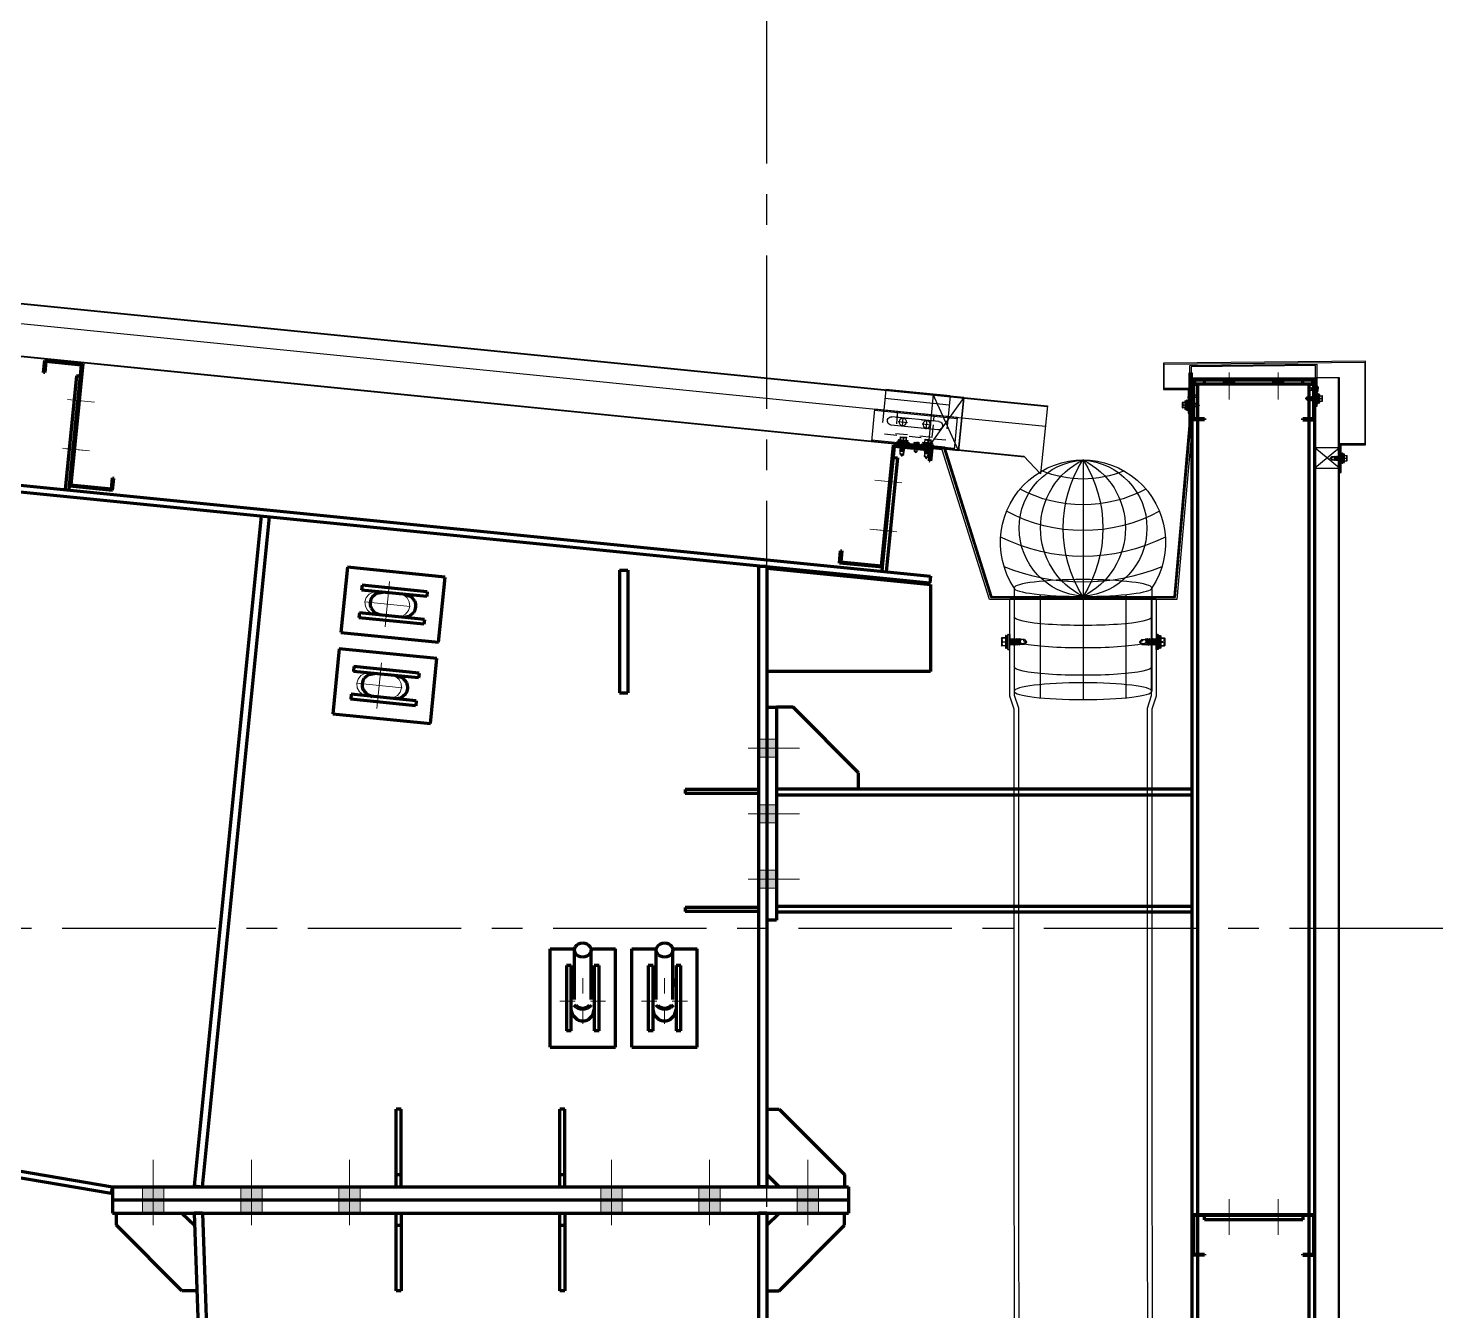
# Model space of a CAD drawing. Header units: inches. Extents: x 2 to 32666, y -5537 to 22.
# Drawn here: x 14788.64 to 14800.25, y -3831.36 to -3820.91 of the extents above; entities that cross this region are included whole.
import ezdxf

# ---------------------------------------------------------------- set-up
doc = ezdxf.new("R2010")
doc.units = ezdxf.units.IN
doc.header["$MEASUREMENT"] = 0
for name, pattern in [('CENTER', [2, 1.25, -0.25, 0.25, -0.25]), ('DASHED2', [0.375, 0.25, -0.125]), ('HIDDEN2', [4.7625, 3.175, -1.5875])]:
    doc.linetypes.add(name, pattern=pattern)
for name, color, linetype in [('2', 2, 'Continuous'), ('3', 3, 'Continuous'), ('4', 4, 'Continuous'), ('6', 6, 'Continuous'), ('7', 7, 'Continuous'), ('8', 8, 'Continuous'), ('9', 9, 'Continuous'), ('DIM', 8, 'Continuous'), ('STRUCTURE', 1, 'Continuous'), ('Tim truc', 8, 'Continuous')]:
    doc.layers.add(name, color=color, linetype=linetype)

# ---------------------------------------------------------------- blocks, each defined once
blk = doc.blocks.new('Short_Self_drilling')
at = {"layer": 'STRUCTURE', "color": 1, "linetype": 'Continuous'}
for p, q in [((6.4, 1.7), (-6.4, 1.7)), ((5.1, 3.8), (-5.1, 3.8)), ((-2.6, 2.9), (-5.1, 2.9)), ((-3.4, 3.8), (-3.4, 6.8)), ((3, 7.2), (-3, 7.2)), ((2.6, 2.9), (-2.6, 2.9)), ((-2.1, 2.8), (-2.1, 2.9)), ((6.3, 0), (0, 0)), ((2.2, 2.8), (2.2, 2.9)), ((2.2, -0.5), (2.2, 0)), ((5.1, 2.9), (2.6, 2.9)), ((3.4, 3.8), (3.4, 6.8)), ((3, -1.2), (-2.7, -0.2)), ((3, -2.7), (-2.7, -1.8)), ((3, -4.2), (-2.7, -3.3)), ((3, -5.8), (-2.7, -4.8)), ((3, -7.3), (-2.7, -6.3)), ((-1.9, -8), (-2.7, -7.9)), ((-2.1, -1.4), (-2.1, -0.9)), ((-2.1, -2.9), (-2.1, -2.4)), ((-2.1, -4.4), (-2.1, -3.9)), ((-2.1, -6), (-2.1, -5.4)), ((-2.1, -7.5), (-2.1, -7)), ((-2.1, -12.3), (-2.1, -8.5)), ((3, -8.8), (-1.1, -8.1)), ((2.1, -12.3), (2.1, -9.1)), ((2.2, -2), (2.2, -1.5)), ((2.2, -3.6), (2.2, -3)), ((2.2, -5.1), (2.2, -4.6)), ((2.2, -6.6), (2.2, -6.1)), ((2.2, -8.1), (2.2, -7.6))]:
    blk.add_line(p, q, dxfattribs=at)
blk.add_lwpolyline([(6.4, 1.3), (6.4, 1.7), (2.1, 2.8), (-2.1, 2.8), (-6.4, 1.7), (-6.4, 1.3)], close=True, dxfattribs=at)
for points in [[(-6.4, 1.3, -0.088869), (-6.3, 0), (0, 0)], [(-0.1, 3.8), (-0.3, 6.2, 0.338878), (-3.1, 6.2), (-3.3, 3.8)], [(3.3, 3.8), (3.1, 6.2, 0.338878), (0.3, 6.2), (0.1, 3.8)], [(-0.1, -14), (-1, -12.2, -0.148657), (-1.4, -11.2), (-2, -7.7, -0.815006), (-1.2, -7.8, 0.150833), (-0.8, -8.7)], [(2.1, -12.3), (1.7, -11.7, 0.52242), (0.9, -11.7), (-0.2, -14.2)], [(2.1, -12.3), (0.2, -14.2, -0.333596), (-0.2, -14.2), (-2.1, -12.3)]]:
    blk.add_lwpolyline(points, format="xyb", dxfattribs=at)
for points in [[(3, -1.2), (2.2, -1.5), (-2.1, -0.8), (-2.7, -0.2), (-2.4, 0)], [(3, -2.7), (2.2, -3), (-2.1, -2.4), (-2.7, -1.8), (-2.1, -1.4), (2.2, -2), (3, -2.7)], [(3, -4.2), (2.2, -4.6), (-2.1, -3.9), (-2.7, -3.3), (-2.1, -2.9), (2.2, -3.6), (3, -4.2)], [(3, -5.8), (2.2, -6.1), (-2.1, -5.4), (-2.7, -4.8), (-2.1, -4.4), (2.2, -5.1), (3, -5.8)], [(3, -7.3), (2.2, -7.6), (-2.1, -7), (-2.7, -6.3), (-2.1, -6), (2.2, -6.6), (3, -7.3)], [(-1.8, -8.5), (-2.1, -8.5), (-2.7, -7.9), (-2.1, -7.5), (-1.8, -7.5)], [(-1.3, -7.6), (2.2, -8.1), (3, -8.8)], [(-1.2, 0), (2.2, -0.5), (3, -1.2)], [(3, -8.8), (2.2, -9.1), (-0.8, -8.7)]]:
    blk.add_lwpolyline(points, dxfattribs=at)
for centre, radius, start, end in [((-5, 3.3), 0.455, 109.7949, 250.2674), ((-3, 6.8), 0.429, 90.0311, 180.0311), ((3, 6.8), 0.429, 0.0311, 90.0311), ((5.1, 3.3), 0.435, 279.7276, 80.3347), ((10, 0.2), 3.74, 162.2963, 182.6103)]:
    blk.add_arc(centre, radius, start, end, dxfattribs=at)
blk = doc.blocks.new('A$C5FAA1D3F')
at = {"color": 8}
for p, q in [((-26.59, -10.81, 0), (-25.6, -0.91, 0)), ((-0.39, -3.85, 0), (-25.64, -1.33, 0)), ((-0.34, -3.43, 0), (-25.6, -0.91, 0)), ((-1.33, -13.34, 0), (-0.34, -3.43, 0)), ((-6.38, -8.5, 0), (-20.69, -7.07, 0)), ((-18.79, -8.54, 0), (-15.96, -8.83, 0)), ((-17.23, -7.27, 0), (-17.51, -10.1, 0)), ((-9.94, -7.99, 0), (-10.23, -10.82, 0)), ((-1.33, -13.34, 0), (-26.59, -10.81, 0)), ((-1.29, -12.92, 0), (-26.55, -10.39, 0)), ((-24.42, -17.42, 0), (-23.79, -11.09, 0)), ((-6.63, -11.02, 0), (-20.94, -9.59, 0)), ((-11.5, -9.26, 0), (-8.67, -9.54, 0)), ((-4.77, -19.39, 0), (-4.14, -13.06, 0)), ((-4.49, -16.58, 0), (-24.14, -14.62, 0)), ((-4.77, -19.39, 0), (-24.42, -17.42, 0))]:
    blk.add_line(p, q, dxfattribs=at)
at = {"color": 8, "linetype": 'HIDDEN2'}
for p, q in [((-23.79, -11.09, 0), (-23.06, -3.85, 0)), ((-3.42, -5.82, 0), (-23.06, -3.85, 0)), ((-19.57, -11.51, 0), (-18.9, -4.83, 0)), ((-18.9, -4.83, 0), (-7.68, -5.96, 0)), ((-7.68, -5.96, 0), (-8.35, -12.64, 0)), ((-4.14, -13.06, 0), (-3.42, -5.82, 0)), ((-19.58, -11.51, 0), (-19.4, -9.75, 0)), ((-8.35, -12.64, 0), (-19.58, -11.51, 0)), ((-8.35, -12.64, 0), (-19.57, -11.51, 0)), ((-19.4, -9.75, 0), (-8.17, -10.87, 0)), ((-8.17, -10.87, 0), (-8.35, -12.64, 0))]:
    blk.add_line(p, q, dxfattribs=at)
at = {"color": 8}
for centre, major_axis, start_param, end_param in [((-20.82, -8.33, 0), (-0.941, -0.852), 3.876998, 7.018591), ((-17.37, -8.69, 0), (-0.836, -0.757), 5.447794310103061, 11.73097961728265), ((-10.09, -9.4, 0), (-0.836, -0.757), 5.447794310103061, 11.73097961728265), ((-6.5, -9.76, 0), (-0.941, -0.852), 0.735405, 3.876998)]:
    blk.add_ellipse(centre, major_axis=major_axis, ratio=1, start_param=start_param, end_param=end_param, dxfattribs=at)
at = {"color": 1, "xscale": 0.2707692322397919, "yscale": 0.2707692322397919, "zscale": 0.2707692322397919, "rotation": 174.2582798079231}
for p in [(-16.04, -2.29, 0), (-8.54, -3.04, 0)]:
    blk.add_blockref('Short_Self_drilling', p, dxfattribs=at)
blk = doc.blocks.new('HFR-1')
at = {"layer": 'STRUCTURE', "color": 1, "linetype": 'Continuous'}
for p, q in [((-5.5, 0), (5.5, 0)), ((-5.2, 0.8), (-3.4, 1.5)), ((5.2, 0.8), (3.4, 1.5)), ((-2.4, -1.2), (-3, -1.6)), ((-3, -1.6), (-2.4, -1.9)), ((-2.4, -1.9), (-3, -2.3)), ((-3, -2.3), (-2.4, -2.6)), ((-2.4, -2.6), (-3, -3)), ((-3, -3), (-2.4, -3.3)), ((-2.4, -3.3), (-3, -3.7)), ((-3, -3.7), (-2.4, -4.1)), ((-2.4, -4.1), (-3, -4.4)), ((-3, -4.4), (-2.4, -4.8)), ((-2.4, -4.8), (-3, -5.1)), ((-3, -5.1), (-2.4, -5.5)), ((-2.4, -5.5), (-3, -5.8)), ((-3, -5.8), (-2.4, -6.2)), ((-2.4, -6.2), (-3, -6.6)), ((-3, -6.6), (-2.4, -6.9)), ((-2.4, -6.9), (-3, -7.3)), ((-3, -7.3), (-2.4, -7.6)), ((-2.4, -7.6), (-3, -8)), ((-3, -8), (-2.4, -8.3)), ((-2.4, -8.3), (-3, -8.7)), ((-3, -8.7), (-2.4, -9)), ((-2.4, -9), (-3, -9.4)), ((-3, -9.4), (-2.4, -9.7)), ((-2.4, -9.7), (-3, -10.1)), ((-3, -10.1), (-2.4, -10.5)), ((-2.4, -10.5), (-3, -10.8)), ((-3, -10.8), (-2.4, -11.2)), ((-2.4, -11.2), (-3, -11.5)), ((-3, -11.5), (-2.4, -11.9)), ((-2.9, -1.6), (2.9, -1.4)), ((-2.9, -2.3), (2.9, -2.1)), ((-2.9, -3), (2.9, -2.8)), ((-2.9, -3.7), (2.9, -3.6)), ((-2.9, -4.4), (2.9, -4.3)), ((-2.9, -5.1), (2.9, -5)), ((-2.9, -5.9), (2.9, -5.7)), ((-2.9, -6.6), (2.9, -6.4)), ((-2.9, -7.3), (2.9, -7.1)), ((-2.9, -8), (2.9, -7.8)), ((-2.9, -8.7), (2.9, -8.5)), ((-2.9, -9.4), (2.9, -9.2)), ((-2.9, -10.1), (1.5, -10)), ((-2.9, -10.8), (1.3, -10.7)), ((-2.9, -11.5), (0.9, -11.4)), ((-2.5, -17.4), (-2.5, -11.8)), ((-2.5, -17.4), (-2, -16.7)), ((-2.5, -17.4), (-0.2, -19.7)), ((2.4, -1.1), (-2.4, -1.2)), ((2.4, -1.8), (-2.4, -1.9)), ((-2.4, -1.9), (2.4, -1.8)), ((-2.4, -2.6), (2.4, -2.5)), ((2.4, -2.5), (-2.4, -2.6)), ((-2.4, -3.3), (2.4, -3.2)), ((2.4, -3.2), (-2.4, -3.3)), ((-2.4, -4.1), (2.4, -3.9)), ((2.4, -3.9), (-2.4, -4.1)), ((-2.4, -4.8), (2.4, -4.6)), ((2.4, -4.6), (-2.4, -4.8)), ((-2.4, -5.5), (2.4, -5.3)), ((2.4, -5.3), (-2.4, -5.5)), ((-2.4, -6.2), (2.4, -6)), ((2.4, -6), (-2.4, -6.2)), ((-2.4, -6.9), (2.4, -6.8)), ((2.4, -6.8), (-2.4, -6.9)), ((-2.4, -7.6), (2.4, -7.5)), ((2.4, -7.5), (-2.4, -7.6)), ((-2.4, -8.3), (2.4, -8.2)), ((2.4, -8.2), (-2.4, -8.3)), ((-2.4, -9), (2.4, -8.9)), ((2.4, -8.9), (-2.4, -9)), ((-2.4, -9.7), (2.4, -9.6)), ((2.4, -9.6), (-2.4, -9.7)), ((1.4, -10.3), (-2.4, -10.5)), ((-2.4, -10.5), (1.4, -10.3)), ((-2.4, -11.2), (1.1, -11.1)), ((1.1, -11.1), (-2.4, -11.2)), ((-2.4, -11.9), (0.4, -11.8)), ((-1, -16.7), (0.2, -19.7)), ((0.1, -19.4), (1.2, -17.3)), ((0.2, -19.7), (2.5, -17.4)), ((1.6, -16.1), (2.3, -10.2)), ((2.2, -10), (2.9, -10)), ((2.2, -11), (2.4, -11)), ((2.4, -11), (2.2, -11)), ((2.2, -11.4), (2.9, -11.4)), ((2.2, -11.7), (2.4, -11.7)), ((2.4, -10.3), (2.3, -10.3)), ((2.3, -10.3), (2.4, -10.3)), ((2.3, -10.7), (2.9, -10.7)), ((2.9, -1.4), (2.4, -1.1)), ((2.4, -1.8), (2.9, -1.4)), ((2.9, -2.1), (2.4, -1.8)), ((2.4, -2.5), (2.9, -2.1)), ((2.9, -2.8), (2.4, -2.5)), ((2.4, -3.2), (2.9, -2.8)), ((2.9, -3.6), (2.4, -3.2)), ((2.4, -3.9), (2.9, -3.6)), ((2.9, -4.3), (2.4, -3.9)), ((2.4, -4.6), (2.9, -4.3)), ((2.9, -5), (2.4, -4.6)), ((2.4, -5.3), (2.9, -5)), ((2.9, -5.7), (2.4, -5.3)), ((2.4, -6), (2.9, -5.7)), ((2.9, -6.4), (2.4, -6)), ((2.4, -6.8), (2.9, -6.4)), ((2.9, -7.1), (2.4, -6.8)), ((2.4, -7.5), (2.9, -7.1)), ((2.9, -7.8), (2.4, -7.5)), ((2.4, -8.2), (2.9, -7.8)), ((2.9, -8.5), (2.4, -8.2)), ((2.4, -8.9), (2.9, -8.5)), ((2.9, -9.2), (2.4, -8.9)), ((2.4, -9.6), (2.9, -9.2)), ((2.9, -10), (2.4, -9.6)), ((2.4, -10.3), (2.9, -10)), ((2.9, -10.7), (2.4, -10.3)), ((2.4, -11), (2.9, -10.7)), ((2.9, -11.4), (2.4, -11)), ((2.4, -11.7), (2.9, -11.4)), ((2.5, -17.4), (2.5, -11.7))]:
    blk.add_line(p, q, dxfattribs=at)
at = {"layer": 'STRUCTURE', "color": 1, "linetype": 'Continuous', "ltscale": 8}
for p in [(-3.4, 1.5), (3.4, 1.5)]:
    blk.add_line(p, (0, 1.5), dxfattribs=at)
at = {"layer": 'STRUCTURE', "color": 1, "linetype": 'DASHED2'}
for p in [(-1.9, 1.5), (1.9, 1.5)]:
    blk.add_line(p, (0, 0), dxfattribs=at)
at = {"layer": 'STRUCTURE', "color": 1, "linetype": 'Continuous', "ltscale": 8}
for centre, start, end in [((-4.7, 0.2), 130.41, 194.8062), ((4.7, 0.2), 345.1938, 49.59)]:
    blk.add_arc(centre, 0.801, start, end, dxfattribs=at)
at = {"layer": 'STRUCTURE', "color": 1, "linetype": 'Continuous'}
for centre, radius, start, end in [((-7.3, -9), 9.14, 58.065, 78.8402), ((5.1, -3.8), 3.83, 84.2039, 134.3621), ((-1.5, -17.1), 0.59, 34.2302, 144.5641), ((0, -19.4), 0.331, 231.6348, 305.4287), ((-0.5, -10.1), 1.93, 296.6041, 355.3922), ((-0.6, -16), 2.2, 324.0048, 357.8268), ((1.9, -10.3), 0.444, 15.9762, 172.6971)]:
    blk.add_arc(centre, radius, start, end, dxfattribs=at)
blk = doc.blocks.new('A$C074D4DC8')
at = {"color": 9}
for p, q in [((80, 232.2), (80, 100)), ((13.2, 108.1), (13.2, 8.1)), ((38.4, 101.8), (38.4, 1.8)), ((80, 100), (80, 0)), ((121.6, 101.8), (121.6, 1.8)), ((146.8, 108.1), (146.8, 8.1))]:
    blk.add_line(p, q, dxfattribs=at)
for centre, radius, start, end in [((80, 152.2), 80, 326.5995, 213.4005), ((84.2, 166.1), 66.2, 93.6886, 266.3114), ((112.4, 166.1), 73.6, 116.1115, 243.8885), ((80, 318.7), 105, 247.6912, 292.3088), ((183.7, 166.1), 123, 147.491, 212.509), ((-23.7, 166.1), 123, 327.491, 32.509), ((47.6, 166.1), 73.6, 296.1115, 63.8885), ((75.7, 166.1), 66.2, 273.6886, 86.3114), ((80, 318.7), 130, 241.9999, 298.0001), ((80, 318.7), 155, 241.4707, 298.5293), ((80, 318.7), 180, 243.6718, 296.3282), ((80, 318.7), 205, 248.1186, 291.8814)]:
    blk.add_arc(centre, radius, start, end, dxfattribs=at)
for centre in [(80, 108.1), (80, 8.1)]:
    blk.add_ellipse(centre, major_axis=(-66.8, 0), ratio=0.12167, dxfattribs=at)
for centre in [(80, 79.9), (80, 58.1), (80, 31.6)]:
    blk.add_ellipse(centre, major_axis=(-66.8, 0), ratio=0.12167, start_param=0, end_param=3.141593, dxfattribs=at)

msp = doc.modelspace()

# ---------------------------------------------------------------- hatches: boundary and pattern name
at = {"layer": '2'}
for points in [[(14798.4693, -3823.7796), (14798.4693, -3823.8129), (14798.376, -3823.8129), (14798.376, -3823.7796)], [(14798.4693, -3823.7796), (14798.4693, -3823.8129), (14798.376, -3823.8129), (14798.376, -3823.7796)], [(14798.8693, -3823.7796), (14798.8693, -3823.8129), (14798.776, -3823.8129), (14798.776, -3823.7796)], [(14798.8693, -3823.7796), (14798.8693, -3823.8129), (14798.776, -3823.8129), (14798.776, -3823.7796)], [(14794.6559, -3826.8517), (14794.5893, -3826.8517), (14794.5893, -3826.7051), (14794.6559, -3826.7051)], [(14794.7359, -3826.8517), (14794.6559, -3826.8517), (14794.6559, -3826.7051), (14794.7359, -3826.7051)], [(14794.6559, -3827.3851), (14794.5893, -3827.3851), (14794.5893, -3827.2384), (14794.6559, -3827.2384)], [(14794.7359, -3827.3851), (14794.6559, -3827.3851), (14794.6559, -3827.2384), (14794.7359, -3827.2384)], [(14794.6559, -3827.9184), (14794.5893, -3827.9184), (14794.5893, -3827.7717), (14794.6559, -3827.7717)], [(14794.7359, -3827.9184), (14794.6559, -3827.9184), (14794.6559, -3827.7717), (14794.7359, -3827.7717)], [(14789.5693, -3830.4584), (14789.5693, -3830.3517), (14789.7426, -3830.3517), (14789.7426, -3830.4584)], [(14790.3693, -3830.4584), (14790.3693, -3830.3517), (14790.5426, -3830.3517), (14790.5426, -3830.4584)], [(14791.1693, -3830.4584), (14791.1693, -3830.3517), (14791.3426, -3830.3517), (14791.3426, -3830.4584)], [(14793.3026, -3830.4584), (14793.3026, -3830.3517), (14793.4759, -3830.3517), (14793.4759, -3830.4584)], [(14794.1026, -3830.4584), (14794.1026, -3830.3517), (14794.2759, -3830.3517), (14794.2759, -3830.4584)], [(14794.9026, -3830.4584), (14794.9026, -3830.3517), (14795.0759, -3830.3517), (14795.0759, -3830.4584)], [(14789.5693, -3830.5651), (14789.5693, -3830.4584), (14789.7426, -3830.4584), (14789.7426, -3830.5651)], [(14790.3693, -3830.5651), (14790.3693, -3830.4584), (14790.5426, -3830.4584), (14790.5426, -3830.5651)], [(14791.1693, -3830.5651), (14791.1693, -3830.4584), (14791.3426, -3830.4584), (14791.3426, -3830.5651)], [(14793.3026, -3830.5651), (14793.3026, -3830.4584), (14793.4759, -3830.4584), (14793.4759, -3830.5651)], [(14794.1026, -3830.5651), (14794.1026, -3830.4584), (14794.2759, -3830.4584), (14794.2759, -3830.5651)], [(14794.9026, -3830.5651), (14794.9026, -3830.4584), (14795.0759, -3830.4584), (14795.0759, -3830.5651)]]:
    msp.add_hatch(color=256, dxfattribs=at).paths.add_polyline_path(points, flags=17)

# ---------------------------------------------------------------- linework, layer by layer
at = {"layer": '2', "lineweight": 100}
for p, q in [((14755.7618, -3821.4079), (14795.984, -3825.4301)), ((14755.7672, -3821.3548), (14795.9893, -3825.3771)), ((14788.761, -3823.7162), (14788.7709, -3823.6167)), ((14788.7709, -3823.6167), (14789.0827, -3823.6478)), ((14788.7709, -3823.7172), (14788.761, -3823.7162)), ((14788.7799, -3823.6276), (14788.7709, -3823.7172)), ((14789.0718, -3823.6568), (14788.7799, -3823.6276)), ((14788.9733, -3824.6419), (14789.0718, -3823.6568)), ((14789.0827, -3823.6478), (14788.9842, -3824.6329)), ((14789.0296, -3823.7431), (14788.9368, -3824.6718)), ((14789.0628, -3823.7464), (14789.0296, -3823.7431)), ((14798.1329, -3823.7798), (14798.1227, -3823.7695)), ((14798.1227, -3823.7695), (14798.1227, -3823.7695)), ((14798.1227, -3824.1029), (14798.1227, -3823.7695)), ((14798.1227, -3823.7695), (14799.1227, -3823.7695)), ((14799.1127, -3823.7795), (14798.1327, -3823.7795)), ((14798.1327, -3823.7795), (14798.1327, -3824.0929)), ((14798.1327, -3823.8129), (14798.1693, -3823.8129)), ((14798.1427, -3823.8129), (14798.1427, -3823.7796)), ((14799.1027, -3823.8129), (14798.1427, -3823.8129)), ((14798.1693, -3824.0929), (14798.1693, -3823.8129)), ((14798.2227, -3823.8129), (14798.2227, -3823.7796)), ((14799.0227, -3823.8129), (14799.0227, -3823.7796)), ((14799.076, -3824.0929), (14799.076, -3823.8129)), ((14799.076, -3823.8129), (14799.1127, -3823.8129)), ((14799.1027, -3823.7796), (14799.1027, -3823.8129)), ((14799.1127, -3824.0929), (14799.1127, -3823.7795)), ((14799.1227, -3824.1029), (14799.1227, -3823.7695)), ((14798.1227, -3830.5761), (14798.1227, -3824.1029)), ((14798.2227, -3824.1029), (14798.1227, -3824.1029)), ((14798.1327, -3824.0929), (14798.2227, -3824.0929)), ((14798.1693, -3830.5761), (14798.1693, -3824.1029)), ((14798.2227, -3824.0929), (14798.2227, -3824.1029)), ((14799.0227, -3824.1029), (14799.0227, -3824.0929)), ((14799.0227, -3824.0929), (14799.1127, -3824.0929)), ((14799.0227, -3824.1029), (14799.1227, -3824.1029)), ((14799.076, -3830.5761), (14799.076, -3824.1029)), ((14799.1227, -3830.5761), (14799.1227, -3824.1029)), ((14795.5903, -3825.2936), (14795.6888, -3824.3085)), ((14795.6888, -3824.3085), (14796.0005, -3824.3397)), ((14795.5992, -3825.3046), (14795.6977, -3824.3195)), ((14795.7219, -3824.4123), (14795.6291, -3825.341)), ((14795.6888, -3824.409), (14795.7219, -3824.4123)), ((14795.9896, -3824.3487), (14795.6977, -3824.3195)), ((14795.9806, -3824.4382), (14795.9896, -3824.3487)), ((14796.0005, -3824.3397), (14795.9906, -3824.4392)), ((14795.9906, -3824.4392), (14795.9806, -3824.4382)), ((14755.4444, -3824.6192), (14789.3226, -3830.3517)), ((14788.9699, -3824.6751), (14788.9733, -3824.6419)), ((14788.9733, -3824.6419), (14789.3248, -3824.677)), ((14788.9842, -3824.6329), (14789.3159, -3824.6661)), ((14789.2263, -3824.6571), (14789.2154, -3824.6661)), ((14789.3159, -3824.6661), (14789.3248, -3824.5765)), ((14789.3248, -3824.5765), (14789.3248, -3824.5765)), ((14789.3248, -3824.5765), (14789.3248, -3824.5765)), ((14789.3248, -3824.5765), (14789.3348, -3824.5775)), ((14789.3248, -3824.677), (14789.3348, -3824.5775)), ((14755.4355, -3824.6718), (14789.3137, -3830.4043)), ((14790.5356, -3824.8853), (14789.9896, -3830.3451)), ((14790.0559, -3830.3517), (14790.6019, -3824.8919)), ((14795.2476, -3825.2694), (14795.2576, -3825.1699)), ((14795.2576, -3825.1699), (14795.2675, -3825.1709)), ((14795.2675, -3825.1709), (14795.2586, -3825.2605)), ((14791.2383, -3825.304), (14791.1853, -3825.8346)), ((14792.0344, -3825.3836), (14791.2383, -3825.304)), ((14793.4559, -3825.3274), (14793.4559, -3826.3274)), ((14793.4559, -3825.3274), (14793.5226, -3825.3274)), ((14793.5226, -3825.3274), (14793.5226, -3826.3274)), ((14794.5893, -3825.2973), (14794.5893, -3825.2907)), ((14794.6559, -3825.2973), (14794.5893, -3825.2973)), ((14794.5893, -3825.2973), (14794.5893, -3830.3517)), ((14794.6559, -3825.2973), (14794.6559, -3830.3517)), ((14794.6559, -3825.3107), (14795.9893, -3825.4434)), ((14795.5992, -3825.3046), (14795.2476, -3825.2694)), ((14795.2586, -3825.2605), (14795.5903, -3825.2936)), ((14795.5959, -3825.3377), (14795.5992, -3825.3046)), ((14791.3577, -3825.4499), (14791.3538, -3825.4897)), ((14791.8884, -3825.503), (14791.3577, -3825.4499)), ((14791.9813, -3825.9142), (14792.0344, -3825.3836)), ((14795.9893, -3825.3771), (14795.984, -3825.4301)), ((14795.9893, -3825.4434), (14795.9893, -3826.153)), ((14791.8844, -3825.5428), (14791.3538, -3825.4897)), ((14791.4786, -3825.5147), (14791.4412, -3825.5453)), ((14791.4786, -3825.5147), (14791.5262, -3825.5069)), ((14791.712, -3825.5255), (14791.7572, -3825.5426)), ((14791.7878, -3825.58), (14791.7572, -3825.5426)), ((14791.8884, -3825.503), (14791.8844, -3825.5428)), ((14791.3352, -3825.6754), (14791.3312, -3825.7152)), ((14791.8659, -3825.7285), (14791.3352, -3825.6754)), ((14791.4319, -3825.6382), (14791.4625, -3825.6756)), ((14791.4625, -3825.6756), (14791.5077, -3825.6927)), ((14791.6934, -3825.7113), (14791.7411, -3825.7035)), ((14791.7411, -3825.7035), (14791.7785, -3825.6729)), ((14791.8619, -3825.7683), (14791.3312, -3825.7152)), ((14791.8659, -3825.7285), (14791.8619, -3825.7683)), ((14791.1853, -3825.8346), (14791.9813, -3825.9142)), ((14791.172, -3825.9673), (14791.1189, -3826.498)), ((14791.968, -3826.0469), (14791.172, -3825.9673)), ((14791.915, -3826.5776), (14791.968, -3826.0469)), ((14791.2914, -3826.1133), (14791.2874, -3826.1531)), ((14791.8181, -3826.2061), (14791.2874, -3826.1531)), ((14791.8221, -3826.1663), (14791.2914, -3826.1133)), ((14791.4122, -3826.1781), (14791.4599, -3826.1703)), ((14791.8221, -3826.1663), (14791.8181, -3826.2061)), ((14795.9893, -3826.153), (14794.6559, -3826.153)), ((14791.4122, -3826.1781), (14791.3748, -3826.2087)), ((14791.6456, -3826.1889), (14791.6908, -3826.206)), ((14791.7214, -3826.2434), (14791.6908, -3826.206)), ((14791.2689, -3826.3388), (14791.2649, -3826.3786)), ((14791.7956, -3826.4317), (14791.2649, -3826.3786)), ((14791.7995, -3826.3919), (14791.2689, -3826.3388)), ((14791.3655, -3826.3016), (14791.3961, -3826.339)), ((14791.3961, -3826.339), (14791.4413, -3826.356)), ((14791.6271, -3826.3746), (14791.6747, -3826.3668)), ((14791.6747, -3826.3668), (14791.7121, -3826.3362)), ((14791.7995, -3826.3919), (14791.7956, -3826.4317)), ((14793.4559, -3826.3274), (14793.5226, -3826.3274)), ((14791.1189, -3826.498), (14791.915, -3826.5776)), ((14794.6559, -3826.4451), (14794.7359, -3826.4451)), ((14794.8693, -3826.4451), (14794.7359, -3826.4451)), ((14794.7359, -3826.4451), (14794.7359, -3828.1784)), ((14795.4026, -3826.9784), (14794.8693, -3826.4451)), ((14795.4026, -3827.1117), (14795.4026, -3826.9784)), ((14794.5893, -3827.1151), (14793.9893, -3827.1151)), ((14793.9893, -3827.1151), (14793.9893, -3827.1484)), ((14794.5893, -3827.1484), (14793.9893, -3827.1484)), ((14794.5893, -3827.1151), (14794.5893, -3827.1484)), ((14798.1224, -3827.1117), (14794.7359, -3827.1117)), ((14794.7359, -3827.1584), (14798.1224, -3827.1584)), ((14798.1224, -3828.1117), (14798.1224, -3827.1117)), ((14794.5893, -3828.0751), (14793.9893, -3828.0751)), ((14793.9893, -3828.0751), (14793.9893, -3828.1084)), ((14794.5893, -3828.1084), (14793.9893, -3828.1084)), ((14794.5893, -3828.0751), (14794.5893, -3828.1084)), ((14794.7359, -3828.0651), (14798.1224, -3828.0651)), ((14794.7359, -3828.1117), (14798.1224, -3828.1117)), ((14794.7359, -3828.1784), (14794.6559, -3828.1784)), ((14793.097, -3828.3939), (14793.1078, -3828.3818)), ((14793.1078, -3828.3818), (14793.1219, -3828.3726)), ((14793.1219, -3828.3726), (14793.1383, -3828.3668)), ((14793.1383, -3828.3668), (14793.1559, -3828.3648)), ((14793.1559, -3828.3648), (14793.1735, -3828.3668)), ((14793.1735, -3828.3668), (14793.1899, -3828.3726)), ((14793.1899, -3828.3726), (14793.204, -3828.3818)), ((14793.204, -3828.3818), (14793.2148, -3828.3938)), ((14793.7637, -3828.3939), (14793.7745, -3828.3818)), ((14793.7745, -3828.3818), (14793.7886, -3828.3726)), ((14793.7886, -3828.3726), (14793.805, -3828.3668)), ((14793.805, -3828.3668), (14793.8226, -3828.3648)), ((14793.8226, -3828.3648), (14793.8402, -3828.3668)), ((14793.8402, -3828.3668), (14793.8566, -3828.3726)), ((14793.8566, -3828.3726), (14793.8707, -3828.3818)), ((14793.8707, -3828.3818), (14793.8815, -3828.3938)), ((14792.8893, -3829.214), (14792.8893, -3828.414)), ((14792.8893, -3828.414), (14793.0893, -3828.414)), ((14793.0879, -3828.4229), (14793.0902, -3828.4079)), ((14793.0903, -3828.438), (14793.0879, -3828.4229)), ((14793.0879, -3828.8262), (14793.0879, -3828.4229)), ((14793.0902, -3828.4079), (14793.097, -3828.3939)), ((14793.0971, -3828.452), (14793.0903, -3828.438)), ((14793.1079, -3828.464), (14793.0971, -3828.452)), ((14793.122, -3828.4732), (14793.1079, -3828.464)), ((14793.1384, -3828.479), (14793.122, -3828.4732)), ((14793.156, -3828.481), (14793.1384, -3828.479)), ((14793.1736, -3828.479), (14793.156, -3828.481)), ((14793.19, -3828.4732), (14793.1736, -3828.479)), ((14793.204, -3828.464), (14793.19, -3828.4732)), ((14793.2148, -3828.4519), (14793.204, -3828.464)), ((14793.2148, -3828.3938), (14793.2216, -3828.4078)), ((14793.2216, -3828.4379), (14793.2148, -3828.4519)), ((14793.2216, -3828.4078), (14793.2239, -3828.4229)), ((14793.2239, -3828.4229), (14793.2216, -3828.4379)), ((14793.2226, -3828.414), (14793.4226, -3828.414)), ((14793.2239, -3828.8261), (14793.2239, -3828.4229)), ((14793.4226, -3829.214), (14793.4226, -3828.414)), ((14793.5559, -3829.214), (14793.5559, -3828.414)), ((14793.5559, -3828.414), (14793.756, -3828.414)), ((14793.7546, -3828.4229), (14793.7569, -3828.4079)), ((14793.7569, -3828.438), (14793.7546, -3828.4229)), ((14793.7546, -3828.8262), (14793.7546, -3828.4229)), ((14793.7569, -3828.4079), (14793.7637, -3828.3939)), ((14793.7637, -3828.452), (14793.7569, -3828.438)), ((14793.7745, -3828.464), (14793.7637, -3828.452)), ((14793.7886, -3828.4732), (14793.7745, -3828.464)), ((14793.805, -3828.479), (14793.7886, -3828.4732)), ((14793.8226, -3828.481), (14793.805, -3828.479)), ((14793.8402, -3828.479), (14793.8226, -3828.481)), ((14793.8566, -3828.4732), (14793.8402, -3828.479)), ((14793.8707, -3828.464), (14793.8566, -3828.4732)), ((14793.8815, -3828.4519), (14793.8707, -3828.464)), ((14793.8815, -3828.3938), (14793.8883, -3828.4078)), ((14793.8883, -3828.4379), (14793.8815, -3828.4519)), ((14793.8883, -3828.4078), (14793.8906, -3828.4229)), ((14793.8906, -3828.4229), (14793.8883, -3828.4379)), ((14793.8892, -3828.414), (14794.0893, -3828.414)), ((14793.8906, -3828.8261), (14793.8906, -3828.4229)), ((14794.0893, -3829.214), (14794.0893, -3828.414)), ((14793.0226, -3828.5473), (14793.0226, -3829.0807)), ((14793.0626, -3828.5473), (14793.0226, -3828.5473)), ((14793.0626, -3829.0807), (14793.0626, -3828.5473)), ((14793.2493, -3828.5473), (14793.2493, -3829.0807)), ((14793.2893, -3828.5473), (14793.2493, -3828.5473)), ((14793.2893, -3829.0807), (14793.2893, -3828.5473)), ((14793.6893, -3828.5473), (14793.6893, -3829.0807)), ((14793.7293, -3828.5473), (14793.6893, -3828.5473)), ((14793.7293, -3829.0807), (14793.7293, -3828.5473)), ((14793.9159, -3828.5473), (14793.9159, -3829.0807)), ((14793.9559, -3828.5473), (14793.9159, -3828.5473)), ((14793.9559, -3829.0807), (14793.9559, -3828.5473)), ((14793.0626, -3828.7207), (14793.0751, -3828.674)), ((14793.0879, -3828.6612), (14793.0751, -3828.674)), ((14793.2368, -3828.674), (14793.2239, -3828.6612)), ((14793.2493, -3828.7207), (14793.2368, -3828.674)), ((14793.7293, -3828.7207), (14793.7418, -3828.674)), ((14793.7546, -3828.6612), (14793.7418, -3828.674)), ((14793.9034, -3828.674), (14793.8906, -3828.6612)), ((14793.9159, -3828.7207), (14793.9034, -3828.674)), ((14793.0751, -3828.954), (14793.0626, -3828.9073)), ((14793.0751, -3828.954), (14793.1093, -3828.9882)), ((14793.0934, -3828.881), (14793.0863, -3828.8712)), ((14793.1061, -3828.8918), (14793.0934, -3828.881)), ((14793.1005, -3828.8712), (14793.1079, -3828.8794)), ((14793.1213, -3828.8999), (14793.1061, -3828.8918)), ((14793.1079, -3828.8794), (14793.122, -3828.8886)), ((14793.1382, -3828.905), (14793.1213, -3828.8999)), ((14793.122, -3828.8886), (14793.1384, -3828.8944)), ((14793.156, -3828.9067), (14793.1382, -3828.905)), ((14793.1384, -3828.8944), (14793.156, -3828.8964)), ((14793.156, -3828.8964), (14793.1736, -3828.8944)), ((14793.1738, -3828.905), (14793.156, -3828.9067)), ((14793.1736, -3828.8944), (14793.19, -3828.8886)), ((14793.1907, -3828.8999), (14793.1738, -3828.905)), ((14793.19, -3828.8886), (14793.204, -3828.8794)), ((14793.2058, -3828.8917), (14793.1907, -3828.8999)), ((14793.2026, -3828.9882), (14793.2368, -3828.954)), ((14793.204, -3828.8794), (14793.2114, -3828.8712)), ((14793.2185, -3828.8809), (14793.2058, -3828.8917)), ((14793.2256, -3828.8712), (14793.2185, -3828.8809)), ((14793.2368, -3828.954), (14793.2493, -3828.9073)), ((14793.7418, -3828.954), (14793.7293, -3828.9073)), ((14793.7418, -3828.954), (14793.7759, -3828.9882)), ((14793.7601, -3828.881), (14793.7529, -3828.8712)), ((14793.7728, -3828.8918), (14793.7601, -3828.881)), ((14793.7672, -3828.8712), (14793.7745, -3828.8794)), ((14793.7879, -3828.8999), (14793.7728, -3828.8918)), ((14793.7745, -3828.8794), (14793.7886, -3828.8886)), ((14793.8048, -3828.905), (14793.7879, -3828.8999)), ((14793.7886, -3828.8886), (14793.805, -3828.8944)), ((14793.8226, -3828.9067), (14793.8048, -3828.905)), ((14793.805, -3828.8944), (14793.8226, -3828.8964)), ((14793.8226, -3828.8964), (14793.8402, -3828.8944)), ((14793.8404, -3828.905), (14793.8226, -3828.9067)), ((14793.8402, -3828.8944), (14793.8566, -3828.8886)), ((14793.8574, -3828.8999), (14793.8404, -3828.905)), ((14793.8566, -3828.8886), (14793.8707, -3828.8794)), ((14793.8725, -3828.8917), (14793.8574, -3828.8999)), ((14793.8693, -3828.9882), (14793.9034, -3828.954)), ((14793.8707, -3828.8794), (14793.878, -3828.8712)), ((14793.8852, -3828.8809), (14793.8725, -3828.8917)), ((14793.8923, -3828.8712), (14793.8852, -3828.8809)), ((14793.9034, -3828.954), (14793.9159, -3828.9073)), ((14793.0626, -3829.0807), (14793.0226, -3829.0807)), ((14793.2893, -3829.0807), (14793.2493, -3829.0807)), ((14793.7293, -3829.0807), (14793.6893, -3829.0807)), ((14793.9559, -3829.0807), (14793.9159, -3829.0807)), ((14792.8893, -3829.214), (14793.4226, -3829.214)), ((14793.5559, -3829.214), (14794.0893, -3829.214)), ((14791.6759, -3829.7184), (14791.6359, -3829.7184)), ((14791.6359, -3830.3517), (14791.6359, -3829.7184)), ((14791.6759, -3830.3517), (14791.6759, -3829.7184)), ((14793.0093, -3829.7184), (14792.9693, -3829.7184)), ((14792.9693, -3830.3517), (14792.9693, -3829.7184)), ((14793.0093, -3830.3517), (14793.0093, -3829.7184)), ((14794.6559, -3829.7184), (14794.7559, -3829.7184)), ((14794.7559, -3829.7184), (14795.2893, -3830.2517)), ((14789.3226, -3830.3517), (14789.3137, -3830.4043)), ((14789.3226, -3830.3517), (14789.3226, -3830.4584)), ((14789.3226, -3830.3517), (14795.3226, -3830.3517)), ((14789.9896, -3830.3451), (14790.0559, -3830.3517)), ((14791.6359, -3830.2517), (14791.6759, -3830.2517)), ((14792.9693, -3830.2517), (14793.0093, -3830.2517)), ((14794.6559, -3830.3517), (14794.5893, -3830.3517)), ((14794.7559, -3830.3517), (14794.6559, -3830.2517)), ((14795.2893, -3830.2517), (14795.2893, -3830.3517)), ((14795.3226, -3830.3517), (14795.3226, -3830.4584)), ((14789.3226, -3830.4584), (14789.3226, -3830.5651)), ((14789.3226, -3830.4584), (14795.3226, -3830.4584)), ((14789.3226, -3830.4584), (14795.3226, -3830.4584)), ((14795.3226, -3830.4584), (14795.3226, -3830.5651)), ((14789.3226, -3830.5651), (14795.3226, -3830.5651)), ((14789.3559, -3830.6651), (14789.3559, -3830.5651)), ((14789.8892, -3830.5651), (14789.9928, -3830.6651)), ((14790.0559, -3830.5651), (14789.9893, -3830.5674)), ((14789.9893, -3830.5674), (14791.2755, -3866.9134)), ((14790.0559, -3830.5651), (14791.3421, -3866.9111)), ((14791.6359, -3831.1984), (14791.6359, -3830.5651)), ((14791.6759, -3830.5651), (14791.6759, -3831.1984)), ((14792.9693, -3831.1984), (14792.9693, -3830.5651)), ((14793.0093, -3830.5651), (14793.0093, -3831.1984)), ((14794.6559, -3830.5651), (14794.5893, -3830.5651)), ((14794.5893, -3830.5651), (14794.5893, -3869.5769)), ((14794.6559, -3830.6651), (14794.7559, -3830.5651)), ((14794.6559, -3830.5651), (14794.6559, -3869.5769)), ((14795.2893, -3830.6651), (14795.2893, -3830.5651)), ((14798.1329, -3830.5863), (14798.1227, -3830.5761)), ((14798.1227, -3830.9094), (14798.1227, -3830.5761)), ((14798.1227, -3830.5761), (14799.1227, -3830.5761)), ((14799.1127, -3830.5861), (14798.1327, -3830.5861)), ((14798.1327, -3830.5861), (14798.1327, -3830.8994)), ((14798.1693, -3830.8994), (14798.1693, -3830.5861)), ((14798.2227, -3830.6194), (14798.2227, -3830.5861)), ((14799.0227, -3830.5861), (14799.0227, -3830.6194)), ((14799.076, -3830.8994), (14799.076, -3830.5861)), ((14799.1127, -3830.8994), (14799.1127, -3830.5861)), ((14799.1227, -3830.9094), (14799.1227, -3830.5761)), ((14789.8892, -3831.1984), (14789.3559, -3830.6651)), ((14791.6359, -3830.6651), (14791.6759, -3830.6651)), ((14792.9693, -3830.6651), (14793.0093, -3830.6651)), ((14794.7559, -3831.1984), (14795.2893, -3830.6651)), ((14799.0227, -3830.6194), (14798.2227, -3830.6194)), ((14798.1227, -3836.0895), (14798.1227, -3830.9094)), ((14798.2227, -3830.9094), (14798.1227, -3830.9094)), ((14798.1327, -3830.8994), (14798.2227, -3830.8994)), ((14798.1693, -3836.0895), (14798.1693, -3830.9094)), ((14798.2227, -3830.8994), (14798.2227, -3830.9094)), ((14799.0227, -3830.9094), (14799.0227, -3830.8994)), ((14799.0227, -3830.8994), (14799.1127, -3830.8994)), ((14799.0227, -3830.9094), (14799.1227, -3830.9094)), ((14799.076, -3836.0895), (14799.076, -3830.9094)), ((14799.1227, -3836.0895), (14799.1227, -3830.9094)), ((14790.0116, -3831.1984), (14789.8892, -3831.1984)), ((14791.6759, -3831.1984), (14791.6359, -3831.1984)), ((14793.0093, -3831.1984), (14792.9693, -3831.1984)), ((14794.6559, -3831.1984), (14794.7559, -3831.1984))]:
    msp.add_line(p, q, dxfattribs=at)
at = {"layer": '2', "lineweight": 0}
for p, q in [((14798.4227, -3823.7162), (14798.4227, -3823.9362)), ((14798.4227, -3823.7162), (14798.4227, -3823.9362)), ((14798.8227, -3823.7162), (14798.8227, -3823.9362)), ((14798.8227, -3823.7162), (14798.8227, -3823.9362)), ((14798.376, -3823.7796), (14798.376, -3823.8129)), ((14798.376, -3823.7796), (14798.376, -3823.8129)), ((14798.4693, -3823.7796), (14798.4693, -3823.8129)), ((14798.4693, -3823.7796), (14798.4693, -3823.8129)), ((14798.776, -3823.7796), (14798.776, -3823.8129)), ((14798.776, -3823.7796), (14798.776, -3823.8129)), ((14798.8693, -3823.7796), (14798.8693, -3823.8129)), ((14798.8693, -3823.7796), (14798.8693, -3823.8129)), ((14788.9567, -3823.9367), (14789.1756, -3823.9586)), ((14788.9898, -3823.94), (14789.1756, -3823.9586)), ((14788.9898, -3823.94), (14789.1756, -3823.9586)), ((14788.9898, -3823.94), (14789.0529, -3823.9464)), ((14788.9898, -3823.94), (14789.0529, -3823.9464)), ((14788.9169, -3824.3347), (14789.1358, -3824.3566)), ((14788.95, -3824.3381), (14789.1358, -3824.3566)), ((14788.95, -3824.3381), (14789.1358, -3824.3566)), ((14788.95, -3824.3381), (14789.0131, -3824.3444)), ((14788.95, -3824.3381), (14789.0131, -3824.3444)), ((14795.7551, -3824.6167), (14795.5362, -3824.5948)), ((14795.7219, -3824.6133), (14795.5362, -3824.5948)), ((14795.7219, -3824.6133), (14795.5362, -3824.5948)), ((14795.7219, -3824.6133), (14795.6589, -3824.607)), ((14795.722, -3824.6128), (14795.659, -3824.6065)), ((14795.7153, -3825.0147), (14795.4964, -3824.9928)), ((14795.6821, -3825.0113), (14795.4964, -3824.9928)), ((14795.6821, -3825.0113), (14795.4964, -3824.9928)), ((14795.6821, -3825.0113), (14795.6191, -3825.005)), ((14795.6822, -3825.0109), (14795.6192, -3825.0045)), ((14791.5823, -3825.4188), (14791.5451, -3825.7902)), ((14791.378, -3825.5859), (14791.7495, -3825.6231)), ((14791.3919, -3825.5514), (14791.3813, -3825.5863)), ((14791.3813, -3825.5863), (14791.3813, -3825.5863)), ((14791.3813, -3825.5863), (14791.3848, -3825.6225)), ((14791.4151, -3825.5233), (14791.3919, -3825.5514)), ((14791.4472, -3825.5062), (14791.4151, -3825.5233)), ((14791.4834, -3825.5027), (14791.4472, -3825.5062)), ((14791.6626, -3825.5206), (14791.4834, -3825.5027)), ((14791.6974, -3825.5312), (14791.6626, -3825.5206)), ((14791.7255, -3825.5543), (14791.6974, -3825.5312)), ((14791.7426, -3825.5865), (14791.7255, -3825.5543)), ((14791.7461, -3825.6227), (14791.7426, -3825.5865)), ((14791.3848, -3825.6225), (14791.4019, -3825.6546)), ((14791.4019, -3825.6546), (14791.43, -3825.6778)), ((14791.43, -3825.6778), (14791.4649, -3825.6884)), ((14791.4649, -3825.6884), (14791.644, -3825.7063)), ((14791.644, -3825.7063), (14791.6802, -3825.7028)), ((14791.6802, -3825.7028), (14791.7124, -3825.6857)), ((14791.7124, -3825.6857), (14791.7355, -3825.6576)), ((14791.7355, -3825.6576), (14791.7461, -3825.6227)), ((14791.7461, -3825.6227), (14791.7461, -3825.6227)), ((14791.3809, -3826.1695), (14791.3487, -3826.1867)), ((14791.4171, -3826.166), (14791.3809, -3826.1695)), ((14791.5962, -3826.1839), (14791.4171, -3826.166)), ((14791.516, -3826.0821), (14791.4788, -3826.4536)), ((14791.3116, -3826.2493), (14791.6831, -3826.2864)), ((14791.3256, -3826.2148), (14791.315, -3826.2496)), ((14791.315, -3826.2496), (14791.315, -3826.2496)), ((14791.315, -3826.2496), (14791.3185, -3826.2859)), ((14791.3185, -3826.2859), (14791.3356, -3826.318)), ((14791.3487, -3826.1867), (14791.3256, -3826.2148)), ((14791.6311, -3826.1946), (14791.5962, -3826.1839)), ((14791.6592, -3826.2177), (14791.6311, -3826.1946)), ((14791.6763, -3826.2498), (14791.6592, -3826.2177)), ((14791.6692, -3826.3209), (14791.6798, -3826.2861)), ((14791.6798, -3826.2861), (14791.6763, -3826.2498)), ((14791.6798, -3826.2861), (14791.6798, -3826.2861)), ((14791.3356, -3826.318), (14791.3637, -3826.3411)), ((14791.3637, -3826.3411), (14791.3985, -3826.3518)), ((14791.3985, -3826.3518), (14791.5776, -3826.3697)), ((14791.5776, -3826.3697), (14791.6139, -3826.3662)), ((14791.6139, -3826.3662), (14791.646, -3826.349)), ((14791.646, -3826.349), (14791.6692, -3826.3209)), ((14794.5893, -3826.7051), (14794.6559, -3826.7051)), ((14794.5893, -3826.7051), (14794.6559, -3826.7051)), ((14794.6559, -3826.7051), (14794.7359, -3826.7051)), ((14794.6559, -3826.7051), (14794.7359, -3826.7051)), ((14794.5026, -3826.7784), (14794.9226, -3826.7784)), ((14794.5026, -3826.7784), (14794.9226, -3826.7784)), ((14794.5893, -3826.8517), (14794.6559, -3826.8517)), ((14794.5893, -3826.8517), (14794.6559, -3826.8517)), ((14794.6559, -3826.8517), (14794.7359, -3826.8517)), ((14794.6559, -3826.8517), (14794.7359, -3826.8517)), ((14794.5026, -3827.3117), (14794.9226, -3827.3117)), ((14794.5026, -3827.3117), (14794.9226, -3827.3117)), ((14794.5893, -3827.2384), (14794.6559, -3827.2384)), ((14794.5893, -3827.2384), (14794.6559, -3827.2384)), ((14794.6559, -3827.2384), (14794.7359, -3827.2384)), ((14794.6559, -3827.2384), (14794.7359, -3827.2384)), ((14794.5893, -3827.3851), (14794.6559, -3827.3851)), ((14794.5893, -3827.3851), (14794.6559, -3827.3851)), ((14794.6559, -3827.3851), (14794.7359, -3827.3851)), ((14794.6559, -3827.3851), (14794.7359, -3827.3851)), ((14794.5893, -3827.7717), (14794.6559, -3827.7717)), ((14794.5893, -3827.7717), (14794.6559, -3827.7717)), ((14794.6559, -3827.7717), (14794.7359, -3827.7717)), ((14794.6559, -3827.7717), (14794.7359, -3827.7717)), ((14794.5026, -3827.8451), (14794.9226, -3827.8451)), ((14794.5026, -3827.8451), (14794.9226, -3827.8451)), ((14794.5893, -3827.9184), (14794.6559, -3827.9184)), ((14794.5893, -3827.9184), (14794.6559, -3827.9184)), ((14794.6559, -3827.9184), (14794.7359, -3827.9184)), ((14794.6559, -3827.9184), (14794.7359, -3827.9184)), ((14793.1559, -3828.6516), (14793.1559, -3828.776)), ((14793.8226, -3828.6516), (14793.8226, -3828.776)), ((14792.9693, -3828.8383), (14793.0936, -3828.8383)), ((14793.3426, -3828.8383), (14793.2183, -3828.8383)), ((14793.6359, -3828.8383), (14793.7603, -3828.8383)), ((14794.0093, -3828.8383), (14793.885, -3828.8383)), ((14793.1559, -3829.025), (14793.1559, -3828.9007)), ((14793.8226, -3829.025), (14793.8226, -3828.9007)), ((14789.6559, -3830.6651), (14789.6559, -3830.1317)), ((14789.6559, -3830.6651), (14789.6559, -3830.1317)), ((14790.4559, -3830.6651), (14790.4559, -3830.1317)), ((14790.4559, -3830.6651), (14790.4559, -3830.1317)), ((14791.2559, -3830.6651), (14791.2559, -3830.1317)), ((14791.2559, -3830.6651), (14791.2559, -3830.1317)), ((14793.3893, -3830.6651), (14793.3893, -3830.1317)), ((14793.3893, -3830.6651), (14793.3893, -3830.1317)), ((14794.1893, -3830.6651), (14794.1893, -3830.1317)), ((14794.1893, -3830.6651), (14794.1893, -3830.1317)), ((14794.9893, -3830.6651), (14794.9893, -3830.1317)), ((14794.9893, -3830.6651), (14794.9893, -3830.1317)), ((14789.5693, -3830.4584), (14789.5693, -3830.3517)), ((14789.5693, -3830.4584), (14789.5693, -3830.3517)), ((14789.7426, -3830.4584), (14789.7426, -3830.3517)), ((14789.7426, -3830.4584), (14789.7426, -3830.3517)), ((14790.3693, -3830.4584), (14790.3693, -3830.3517)), ((14790.3693, -3830.4584), (14790.3693, -3830.3517)), ((14790.5426, -3830.4584), (14790.5426, -3830.3517)), ((14790.5426, -3830.4584), (14790.5426, -3830.3517)), ((14791.1693, -3830.4584), (14791.1693, -3830.3517)), ((14791.1693, -3830.4584), (14791.1693, -3830.3517)), ((14791.3426, -3830.4584), (14791.3426, -3830.3517)), ((14791.3426, -3830.4584), (14791.3426, -3830.3517)), ((14793.3026, -3830.4584), (14793.3026, -3830.3517)), ((14793.3026, -3830.4584), (14793.3026, -3830.3517)), ((14793.4759, -3830.4584), (14793.4759, -3830.3517)), ((14793.4759, -3830.4584), (14793.4759, -3830.3517)), ((14794.1026, -3830.4584), (14794.1026, -3830.3517)), ((14794.1026, -3830.4584), (14794.1026, -3830.3517)), ((14794.2759, -3830.4584), (14794.2759, -3830.3517)), ((14794.2759, -3830.4584), (14794.2759, -3830.3517)), ((14794.9026, -3830.4584), (14794.9026, -3830.3517)), ((14794.9026, -3830.4584), (14794.9026, -3830.3517)), ((14795.0759, -3830.4584), (14795.0759, -3830.3517)), ((14795.0759, -3830.4584), (14795.0759, -3830.3517)), ((14789.5693, -3830.5651), (14789.5693, -3830.4584)), ((14789.5693, -3830.5651), (14789.5693, -3830.4584)), ((14789.7426, -3830.5651), (14789.7426, -3830.4584)), ((14789.7426, -3830.5651), (14789.7426, -3830.4584)), ((14790.3693, -3830.5651), (14790.3693, -3830.4584)), ((14790.3693, -3830.5651), (14790.3693, -3830.4584)), ((14790.5426, -3830.5651), (14790.5426, -3830.4584)), ((14790.5426, -3830.5651), (14790.5426, -3830.4584)), ((14791.1693, -3830.5651), (14791.1693, -3830.4584)), ((14791.1693, -3830.5651), (14791.1693, -3830.4584)), ((14791.3426, -3830.5651), (14791.3426, -3830.4584)), ((14791.3426, -3830.5651), (14791.3426, -3830.4584)), ((14793.3026, -3830.5651), (14793.3026, -3830.4584)), ((14793.3026, -3830.5651), (14793.3026, -3830.4584)), ((14793.4759, -3830.5651), (14793.4759, -3830.4584)), ((14793.4759, -3830.5651), (14793.4759, -3830.4584)), ((14794.1026, -3830.5651), (14794.1026, -3830.4584)), ((14794.1026, -3830.5651), (14794.1026, -3830.4584)), ((14794.2759, -3830.5651), (14794.2759, -3830.4584)), ((14794.2759, -3830.5651), (14794.2759, -3830.4584)), ((14794.9026, -3830.5651), (14794.9026, -3830.4584)), ((14794.9026, -3830.5651), (14794.9026, -3830.4584)), ((14795.0759, -3830.5651), (14795.0759, -3830.4584)), ((14795.0759, -3830.5651), (14795.0759, -3830.4584)), ((14798.4227, -3830.6728), (14798.4227, -3830.4528)), ((14798.8227, -3830.6728), (14798.8227, -3830.4528)), ((14798.4227, -3830.5228), (14798.4227, -3830.7428)), ((14798.8227, -3830.5228), (14798.8227, -3830.7428))]:
    msp.add_line(p, q, dxfattribs=at)
at = {"layer": '2', "color": 5}
msp.add_lwpolyline([(14798.1043, -3824.0039), (14798.1043, -3823.6606), (14799.1376, -3823.6503), (14799.1376, -3823.9937), (14799.1276, -3823.9937), (14799.1276, -3823.6604), (14798.1143, -3823.6705), (14798.1143, -3824.0039)], close=True, dxfattribs=at)
at = {"layer": '2', "lineweight": 100}
for centre, start, end in [((14791.5169, -3825.5998), 144.2894, 204.2894), ((14791.7027, -3825.6184), 324.2894, 24.2894), ((14791.4506, -3826.2632), 144.2894, 204.2894), ((14791.6364, -3826.2817), 324.2894, 24.2894), ((14793.1559, -3828.9073), 240, 300), ((14793.8226, -3828.9073), 240, 300)]:
    msp.add_arc(centre, 0.0933, start, end, dxfattribs=at)
at = {"layer": '3'}
for p, q in [((14598.0226, -3804.1031), (14796.9421, -3823.9951)), ((14598.0229, -3804.0964), (14796.9427, -3823.9884)), ((14598.2835, -3804.5513), (14796.7497, -3824.3979)), ((14598.2903, -3804.5587), (14796.7566, -3824.4053)), ((14799.3227, -3823.7616), (14799.1227, -3823.7616)), ((14799.1293, -3836.3537), (14799.1293, -3823.7616)), ((14799.316, -3836.3537), (14799.316, -3823.7616)), ((14799.3227, -3836.3537), (14799.3227, -3823.7616)), ((14796.9427, -3823.9884), (14796.8871, -3824.5442)), ((14796.8871, -3824.5442), (14796.7497, -3824.3979))]:
    msp.add_line(p, q, dxfattribs=at)
at = {"layer": '4'}
msp.add_lwpolyline([(14795.7125, -3824.2949), (14796.0973, -3824.3334), (14796.4816, -3825.551), (14797.9834, -3825.551), (14798.1073, -3824.1504), (14798.1073, -3823.7192), (14798.1227, -3823.7192), (14798.1227, -3824.1511), (14797.9975, -3825.5664), (14796.4703, -3825.5664), (14796.0857, -3824.3476), (14795.711, -3824.3102)], close=True, dxfattribs=at)
at = {"layer": '4', "const_width": 0.0133}
msp.add_lwpolyline([(14796.2616, -3823.9203), (14796.2185, -3824.3515)], dxfattribs=at)
at = {"layer": '4'}
for points in [[(14796.6975, -3910.5769), (14796.6714, -3826.4594), (14796.6365, -3826.3554), (14796.6365, -3825.5625), (14797.8291, -3825.5625), (14797.8291, -3826.3554), (14797.7942, -3826.4594), (14797.8202, -3910.5769)], [(14796.7347, -3910.5769), (14796.7087, -3826.4533), (14796.6737, -3826.3493), (14796.6737, -3825.5625)], [(14797.783, -3910.5769), (14797.7569, -3826.4533), (14797.7919, -3826.3493), (14797.7919, -3825.5625)]]:
    msp.add_lwpolyline(points, dxfattribs=at)
at = {"layer": '6'}
for points in [[(14798.1073, -3823.7192), (14798.1073, -3824.1504), (14797.9834, -3825.551), (14796.4816, -3825.551), (14796.0973, -3824.3334), (14795.7125, -3824.2949), (14795.7135, -3824.285), (14796.106, -3824.3242), (14796.4901, -3825.541), (14797.9755, -3825.541), (14798.0973, -3824.1493), (14798.0973, -3823.7192)], [(14798.0953, -3824.0485), (14798.0953, -3823.8485), (14797.8953, -3823.8485), (14797.8953, -3823.6485), (14799.5284, -3823.6321), (14799.5284, -3824.2988), (14799.3284, -3824.2988), (14799.3284, -3824.5321), (14799.3351, -3824.5321), (14799.3351, -3824.3055), (14799.5351, -3824.3055), (14799.5351, -3823.6254), (14797.8886, -3823.6419), (14797.8886, -3823.8551), (14798.0886, -3823.8551), (14798.0886, -3824.0485)]]:
    msp.add_lwpolyline(points, close=True, dxfattribs=at)
at = {"layer": '7'}
for p, q in [((14796.2616, -3823.9203), (14795.9695, -3824.3266)), ((14796.2185, -3824.3515), (14796.0126, -3823.8954))]:
    msp.add_line(p, q, dxfattribs=at)
msp.add_lwpolyline([(14796.2616, -3823.9203), (14796.0126, -3823.8954), (14795.9695, -3824.3266), (14796.2185, -3824.3515)], close=True, dxfattribs=at)
at = {"layer": '8'}
msp.add_line((14598.0207, -3804.2637), (14796.9261, -3824.1543), dxfattribs=at)
at = {"layer": '9'}
for p, q in [((14799.3227, -3824.496), (14799.1227, -3824.3307)), ((14799.3227, -3824.3307), (14799.1227, -3824.496))]:
    msp.add_line(p, q, dxfattribs=at)
msp.add_lwpolyline([(14799.3227, -3824.3307), (14799.1227, -3824.3307), (14799.1227, -3824.496), (14799.3227, -3824.496)], close=True, dxfattribs=at)
at = {"layer": 'Tim truc', "linetype": 'CENTER'}
for p, q in [((14794.6559, -3942.0137), (14794.6559, -3784.9102)), ((14318.9145, -3828.2436), (14822.0456, -3828.2436))]:
    msp.add_line(p, q, dxfattribs=at)

# ---------------------------------------------------------------- block references
at = {"color": 8, "extrusion": (0, 0, -1)}
for p, xscale, yscale, zscale, rotation in [((-14799.1423, -3823.8513), -0.003978929916390669, 0.003978929916390669, -0.003978929916390669, 89.9999999999574), ((-14798.0964, -3823.9118), 0.003978929916390669, 0.003978929916390669, -0.003978929916390669, 270.0000000000426), ((-14795.877, -3824.2923), 0.003978929916390668, 0.003978929916390668, -0.003978929916390668, 5.710604420055155)]:
    msp.add_blockref('HFR-1', p, dxfattribs=dict(at, xscale=xscale, yscale=yscale, zscale=zscale, rotation=rotation))
at = {"color": 1}
for p, xscale, yscale, zscale, rotation in [((14798.0873, -3823.9838), 0.006400000000495363, 0.006400000000495363, 0.006400000000495363, 89.96887245040641), ((14799.1387, -3823.9301), 0.006400000000495363, 0.006400000000495363, 0.006400000000495363, 269.9688724504064), ((14799.3389, -3824.4163), 0.006400000000495363, 0.006400000000495363, 0.006400000000495363, 269.9688724504064), ((14796.6365, -3825.9128), 0.009623294866030047, 0.009623294866030047, 0.009623294866030047, 89.96887282590984), ((14797.8291, -3825.9128), -0.009623294866030049, 0.00962329486603005, 0.00962329486603005, 270.0311271740902)]:
    msp.add_blockref('Short_Self_drilling', p, dxfattribs=dict(at, xscale=xscale, yscale=yscale, zscale=zscale, rotation=rotation))
at = {"color": 9, "xscale": -0.008408152975311336, "yscale": 0.008408152975311336, "zscale": 0.008408152975311336}
msp.add_blockref('A$C074D4DC8', (14797.9053, -3826.3819), dxfattribs=at)
at = {"layer": 'DIM', "xscale": -0.02666666666666668, "yscale": 0.02666666666666667, "zscale": 0.02666666666666667, "rotation": 168.5788024423889}
msp.add_blockref('A$C5FAA1D3F', (14796.1723, -3824.4393), dxfattribs=at)

doc.saveas('drawing.dxf')
